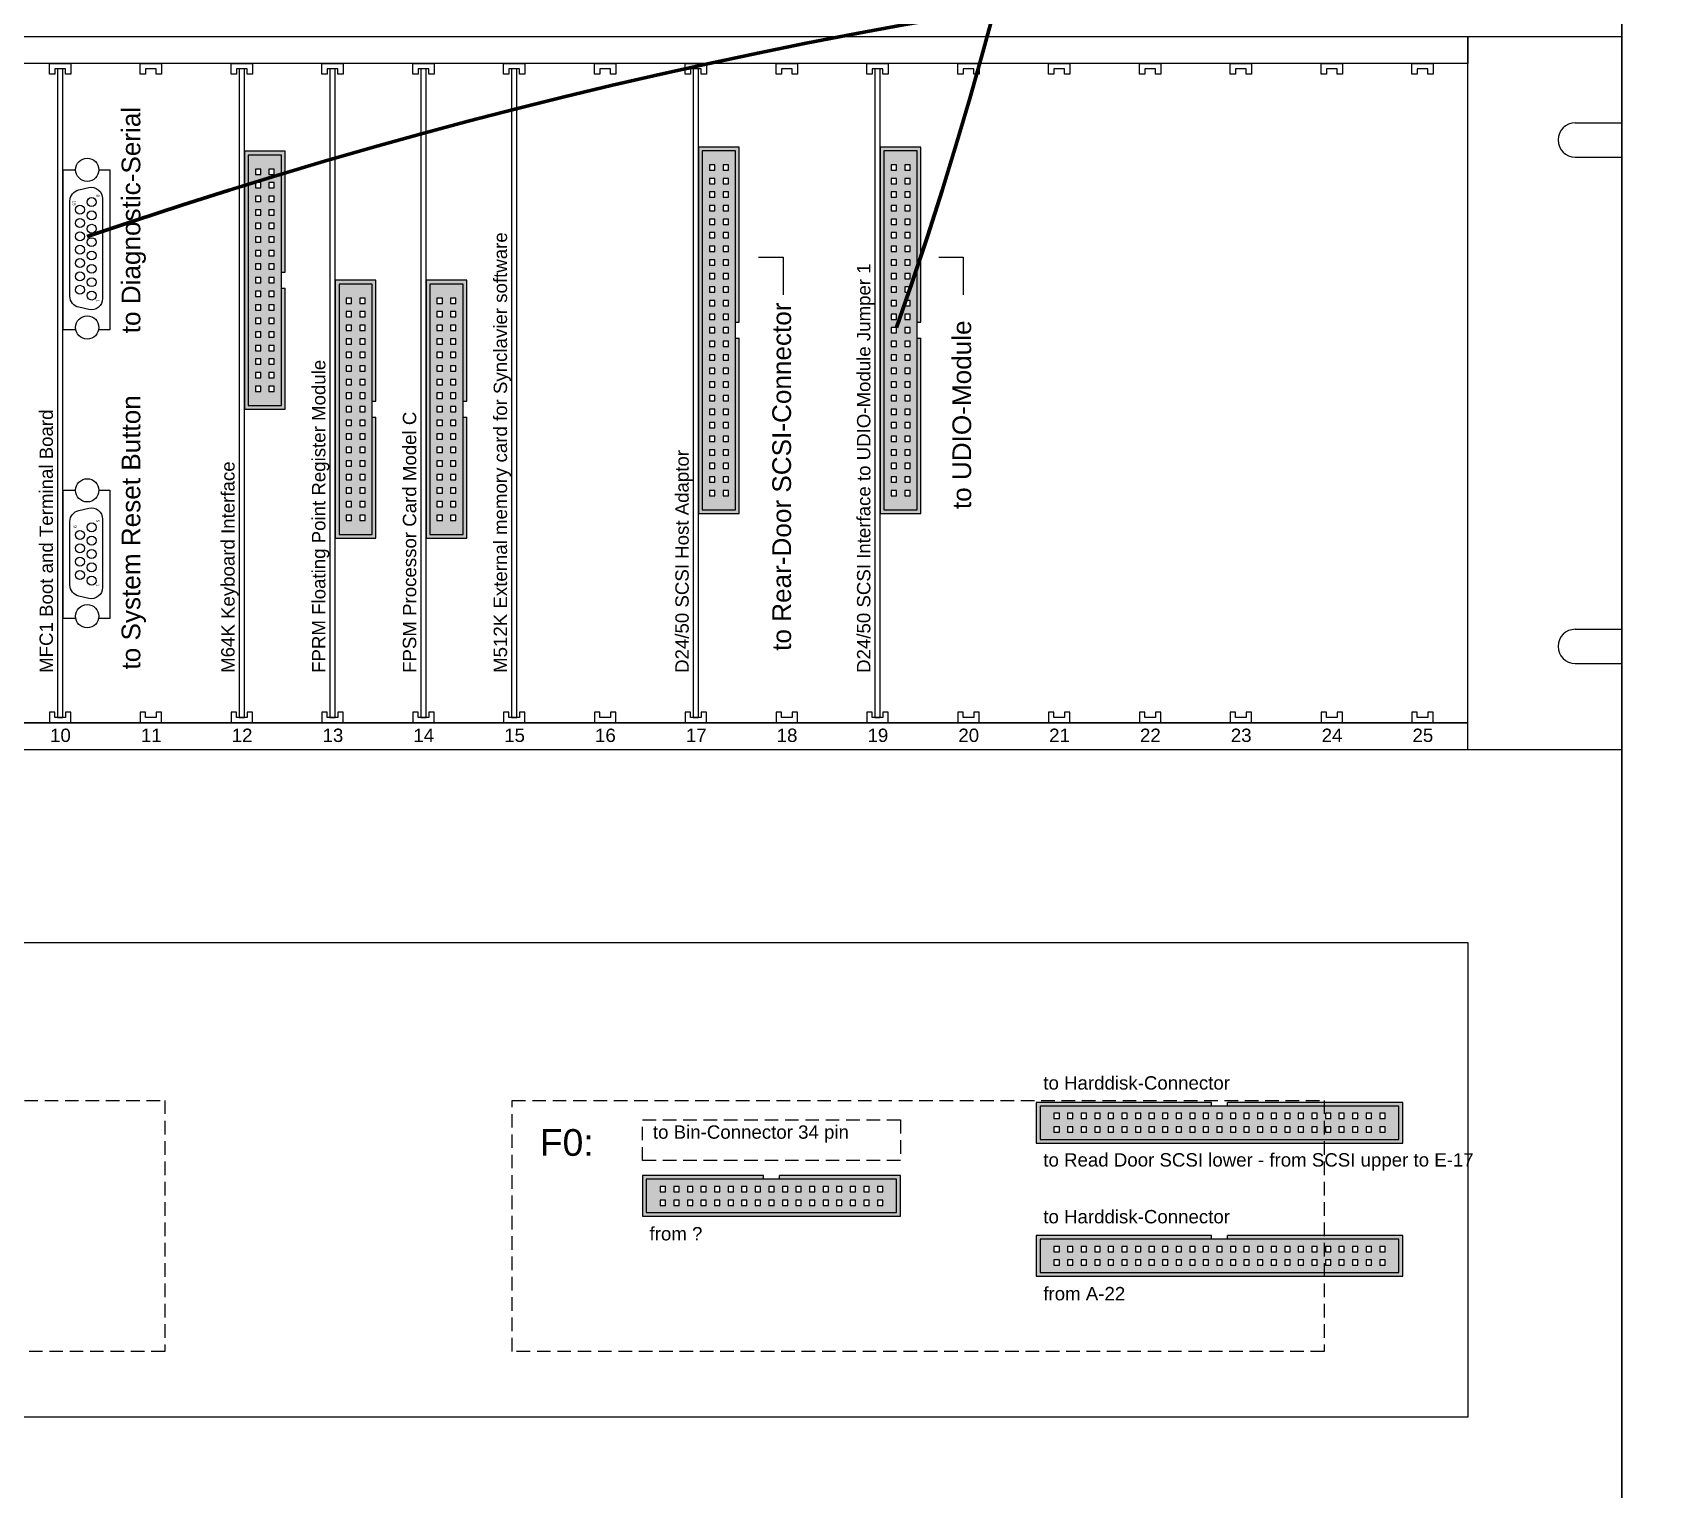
# Model space of a CAD drawing. Header units: millimetres. Extents: x -4275 to 1791, y -353 to 2461.
# Drawn here: x 185.2 to 490.6, y 545.7 to 818.4 of the extents above; entities that cross this region are included whole.
import ezdxf
from ezdxf.enums import TextEntityAlignment as Align

# ---------------------------------------------------------------- set-up
doc = ezdxf.new("R2010")
doc.units = ezdxf.units.MM
doc.header["$LTSCALE"] = 0.4
doc.linetypes.add('VERDECKT', pattern=[9.525, 6.35, -3.175])
doc.layers.add('Connections', color=7, linetype='Continuous', lineweight=70)
doc.styles.get("Standard").update_dxf_attribs({"font": 'ARIALUNI.ttf'})

# ---------------------------------------------------------------- blocks, each defined once
blk = doc.blocks.new('Rack-3HE 25 Slots')
for p, q in [((482.6, 133.4), (0, 133.4)), ((453.8, 0), (453.8, 133.4)), ((453.8, 133.4), (453.8, 128.4)), ((482.6, 117.3), (482.6, 133.4)), ((453.8, 128.4), (28.8, 128.4)), ((473.86, 117.3), (482.6, 117.3)), ((473.86, 110.9), (482.6, 110.9)), ((482.6, 22.5), (482.6, 110.9)), ((473.86, 22.5), (482.6, 22.5)), ((473.86, 16.1), (482.6, 16.1)), ((482.6, 0), (482.6, 16.1)), ((28.8, 5), (453.8, 5)), ((453.8, 5), (28.8, 5)), ((0, 0), (482.6, 0))]:
    blk.add_line(p, q)
for points in [[(188.3, 128.4), (192.3, 128.4), (192.3, 126.4), (191.3, 126.4), (191.3, 127.4), (189.3, 127.4), (189.3, 126.4), (188.3, 126.4)], [(205.3, 128.4), (209.3, 128.4), (209.3, 126.4), (208.3, 126.4), (208.3, 127.4), (206.3, 127.4), (206.3, 126.4), (205.3, 126.4)], [(222.3, 128.4), (226.3, 128.4), (226.3, 126.4), (225.3, 126.4), (225.3, 127.4), (223.3, 127.4), (223.3, 126.4), (222.3, 126.4)], [(239.3, 128.4), (243.3, 128.4), (243.3, 126.4), (242.3, 126.4), (242.3, 127.4), (240.3, 127.4), (240.3, 126.4), (239.3, 126.4)], [(256.3, 128.4), (260.3, 128.4), (260.3, 126.4), (259.3, 126.4), (259.3, 127.4), (257.3, 127.4), (257.3, 126.4), (256.3, 126.4)], [(273.3, 128.4), (277.3, 128.4), (277.3, 126.4), (276.3, 126.4), (276.3, 127.4), (274.3, 127.4), (274.3, 126.4), (273.3, 126.4)], [(290.3, 128.4), (294.3, 128.4), (294.3, 126.4), (293.3, 126.4), (293.3, 127.4), (291.3, 127.4), (291.3, 126.4), (290.3, 126.4)], [(307.3, 128.4), (311.3, 128.4), (311.3, 126.4), (310.3, 126.4), (310.3, 127.4), (308.3, 127.4), (308.3, 126.4), (307.3, 126.4)], [(324.3, 128.4), (328.3, 128.4), (328.3, 126.4), (327.3, 126.4), (327.3, 127.4), (325.3, 127.4), (325.3, 126.4), (324.3, 126.4)], [(341.3, 128.4), (345.3, 128.4), (345.3, 126.4), (344.3, 126.4), (344.3, 127.4), (342.3, 127.4), (342.3, 126.4), (341.3, 126.4)], [(358.3, 128.4), (362.3, 128.4), (362.3, 126.4), (361.3, 126.4), (361.3, 127.4), (359.3, 127.4), (359.3, 126.4), (358.3, 126.4)], [(375.3, 128.4), (379.3, 128.4), (379.3, 126.4), (378.3, 126.4), (378.3, 127.4), (376.3, 127.4), (376.3, 126.4), (375.3, 126.4)], [(392.3, 128.4), (396.3, 128.4), (396.3, 126.4), (395.3, 126.4), (395.3, 127.4), (393.3, 127.4), (393.3, 126.4), (392.3, 126.4)], [(409.3, 128.4), (413.3, 128.4), (413.3, 126.4), (412.3, 126.4), (412.3, 127.4), (410.3, 127.4), (410.3, 126.4), (409.3, 126.4)], [(426.3, 128.4), (430.3, 128.4), (430.3, 126.4), (429.3, 126.4), (429.3, 127.4), (427.3, 127.4), (427.3, 126.4), (426.3, 126.4)], [(443.3, 128.4), (447.3, 128.4), (447.3, 126.4), (446.3, 126.4), (446.3, 127.4), (444.3, 127.4), (444.3, 126.4), (443.3, 126.4)], [(188.3, 5), (192.3, 5), (192.3, 7), (191.3, 7), (191.3, 6), (189.3, 6), (189.3, 7), (188.3, 7)], [(205.3, 5), (209.3, 5), (209.3, 7), (208.3, 7), (208.3, 6), (206.3, 6), (206.3, 7), (205.3, 7)], [(222.3, 5), (226.3, 5), (226.3, 7), (225.3, 7), (225.3, 6), (223.3, 6), (223.3, 7), (222.3, 7)], [(239.3, 5), (243.3, 5), (243.3, 7), (242.3, 7), (242.3, 6), (240.3, 6), (240.3, 7), (239.3, 7)], [(256.3, 5), (260.3, 5), (260.3, 7), (259.3, 7), (259.3, 6), (257.3, 6), (257.3, 7), (256.3, 7)], [(273.3, 5), (277.3, 5), (277.3, 7), (276.3, 7), (276.3, 6), (274.3, 6), (274.3, 7), (273.3, 7)], [(290.3, 5), (294.3, 5), (294.3, 7), (293.3, 7), (293.3, 6), (291.3, 6), (291.3, 7), (290.3, 7)], [(307.3, 5), (311.3, 5), (311.3, 7), (310.3, 7), (310.3, 6), (308.3, 6), (308.3, 7), (307.3, 7)], [(324.3, 5), (328.3, 5), (328.3, 7), (327.3, 7), (327.3, 6), (325.3, 6), (325.3, 7), (324.3, 7)], [(341.3, 5), (345.3, 5), (345.3, 7), (344.3, 7), (344.3, 6), (342.3, 6), (342.3, 7), (341.3, 7)], [(358.3, 5), (362.3, 5), (362.3, 7), (361.3, 7), (361.3, 6), (359.3, 6), (359.3, 7), (358.3, 7)], [(375.3, 5), (379.3, 5), (379.3, 7), (378.3, 7), (378.3, 6), (376.3, 6), (376.3, 7), (375.3, 7)], [(392.3, 5), (396.3, 5), (396.3, 7), (395.3, 7), (395.3, 6), (393.3, 6), (393.3, 7), (392.3, 7)], [(409.3, 5), (413.3, 5), (413.3, 7), (412.3, 7), (412.3, 6), (410.3, 6), (410.3, 7), (409.3, 7)], [(426.3, 5), (430.3, 5), (430.3, 7), (429.3, 7), (429.3, 6), (427.3, 6), (427.3, 7), (426.3, 7)], [(443.3, 5), (447.3, 5), (447.3, 7), (446.3, 7), (446.3, 6), (444.3, 6), (444.3, 7), (443.3, 7)]]:
    blk.add_lwpolyline(points, close=True)
for centre in [(473.86, 114.1), (473.86, 19.3)]:
    blk.add_arc(centre, 3.2, 90, 270)
for s, p in [('10', (190.36, 1.41)), ('11', (207.36, 1.41)), ('12', (224.36, 1.41)), ('13', (241.36, 1.41)), ('14', (258.36, 1.41)), ('15', (275.36, 1.41)), ('16', (292.36, 1.41)), ('17', (309.36, 1.41)), ('18', (326.36, 1.41)), ('19', (343.36, 1.41)), ('20', (360.36, 1.41)), ('21', (377.36, 1.41)), ('22', (394.36, 1.41)), ('23', (411.36, 1.41)), ('24', (428.36, 1.41)), ('25', (445.36, 1.41))]:
    blk.add_text(s, height=2.5).set_placement(p, align=Align.CENTER)
blk = doc.blocks.new('Karte-3HE')
blk.add_lwpolyline([(-0.5, 0), (0.5, 0), (0.5, 121.4), (-0.5, 121.4)], close=True)
blk.add_attdef('CARD', (-1.35, 8.34), '', height=2.5, rotation=90)
blk = doc.blocks.new('Connector-34')
at = {"true_color": 0x7abdff}
h = blk.add_hatch(color=151, dxfattribs=at)
h.dxf.hatch_style = 1
h.paths.add_polyline_path([(0, 48.26), (0, 0), (7.62, 0), (7.62, 22.63), (6.92, 22.63), (6.92, 0.7), (0.7, 0.7), (0.7, 47.56), (6.92, 47.56), (6.92, 25.63), (7.62, 25.63), (7.62, 48.26)])
at = {"true_color": 0x389cff}
h = blk.add_hatch(color=150, dxfattribs=at)
h.dxf.hatch_style = 1
h.paths.add_polyline_path([(0.7, 47.56), (0.7, 0.7), (6.92, 0.7), (6.92, 47.56)])
h.paths.add_polyline_path([(5.58, 44.95), (5.58, 43.95), (4.58, 43.95), (4.58, 44.95)], flags=16)
h.paths.add_polyline_path([(3.04, 44.95), (3.04, 43.95), (2.04, 43.95), (2.04, 44.95)], flags=16)
h.paths.add_polyline_path([(5.58, 42.41), (5.58, 41.41), (4.58, 41.41), (4.58, 42.41)], flags=16)
h.paths.add_polyline_path([(3.04, 42.41), (3.04, 41.41), (2.04, 41.41), (2.04, 42.41)], flags=16)
h.paths.add_polyline_path([(5.58, 39.87), (5.58, 38.87), (4.58, 38.87), (4.58, 39.87)], flags=16)
h.paths.add_polyline_path([(3.04, 39.87), (3.04, 38.87), (2.04, 38.87), (2.04, 39.87)], flags=16)
h.paths.add_polyline_path([(5.58, 37.33), (5.58, 36.33), (4.58, 36.33), (4.58, 37.33)], flags=16)
h.paths.add_polyline_path([(3.04, 37.33), (3.04, 36.33), (2.04, 36.33), (2.04, 37.33)], flags=16)
h.paths.add_polyline_path([(5.58, 34.79), (5.58, 33.79), (4.58, 33.79), (4.58, 34.79)], flags=16)
h.paths.add_polyline_path([(3.04, 34.79), (3.04, 33.79), (2.04, 33.79), (2.04, 34.79)], flags=16)
h.paths.add_polyline_path([(5.58, 32.25), (5.58, 31.25), (4.58, 31.25), (4.58, 32.25)], flags=16)
h.paths.add_polyline_path([(3.04, 32.25), (3.04, 31.25), (2.04, 31.25), (2.04, 32.25)], flags=16)
h.paths.add_polyline_path([(5.58, 29.71), (5.58, 28.71), (4.58, 28.71), (4.58, 29.71)], flags=16)
h.paths.add_polyline_path([(3.04, 29.71), (3.04, 28.71), (2.04, 28.71), (2.04, 29.71)], flags=16)
h.paths.add_polyline_path([(5.58, 27.17), (5.58, 26.17), (4.58, 26.17), (4.58, 27.17)], flags=16)
h.paths.add_polyline_path([(3.04, 27.17), (3.04, 26.17), (2.04, 26.17), (2.04, 27.17)], flags=16)
h.paths.add_polyline_path([(5.58, 24.63), (5.58, 23.63), (4.58, 23.63), (4.58, 24.63)], flags=16)
h.paths.add_polyline_path([(3.04, 24.63), (3.04, 23.63), (2.04, 23.63), (2.04, 24.63)], flags=16)
h.paths.add_polyline_path([(5.58, 22.09), (5.58, 21.09), (4.58, 21.09), (4.58, 22.09)], flags=16)
h.paths.add_polyline_path([(3.04, 22.09), (3.04, 21.09), (2.04, 21.09), (2.04, 22.09)], flags=16)
h.paths.add_polyline_path([(5.58, 19.55), (5.58, 18.55), (4.58, 18.55), (4.58, 19.55)], flags=16)
h.paths.add_polyline_path([(3.04, 19.55), (3.04, 18.55), (2.04, 18.55), (2.04, 19.55)], flags=16)
h.paths.add_polyline_path([(5.58, 17.01), (5.58, 16.01), (4.58, 16.01), (4.58, 17.01)], flags=16)
h.paths.add_polyline_path([(3.04, 17.01), (3.04, 16.01), (2.04, 16.01), (2.04, 17.01)], flags=16)
h.paths.add_polyline_path([(5.58, 14.47), (5.58, 13.47), (4.58, 13.47), (4.58, 14.47)], flags=16)
h.paths.add_polyline_path([(3.04, 14.47), (3.04, 13.47), (2.04, 13.47), (2.04, 14.47)], flags=16)
h.paths.add_polyline_path([(5.58, 11.93), (5.58, 10.93), (4.58, 10.93), (4.58, 11.93)], flags=16)
h.paths.add_polyline_path([(3.04, 11.93), (3.04, 10.93), (2.04, 10.93), (2.04, 11.93)], flags=16)
h.paths.add_polyline_path([(5.58, 9.39), (5.58, 8.39), (4.58, 8.39), (4.58, 9.39)], flags=16)
h.paths.add_polyline_path([(3.04, 9.39), (3.04, 8.39), (2.04, 8.39), (2.04, 9.39)], flags=16)
h.paths.add_polyline_path([(5.58, 6.85), (5.58, 5.85), (4.58, 5.85), (4.58, 6.85)], flags=16)
h.paths.add_polyline_path([(3.04, 6.85), (3.04, 5.85), (2.04, 5.85), (2.04, 6.85)], flags=16)
h.paths.add_polyline_path([(5.58, 4.31), (5.58, 3.31), (4.58, 3.31), (4.58, 4.31)], flags=16)
h.paths.add_polyline_path([(3.04, 4.31), (3.04, 3.31), (2.04, 3.31), (2.04, 4.31)], flags=16)
for p, q in [((6.92, 25.63), (7.62, 25.63)), ((6.92, 22.63), (7.62, 22.63))]:
    blk.add_line(p, q)
blk.add_lwpolyline([(7.62, 25.63), (7.62, 48.26), (0, 48.26), (0, 0), (7.62, 0), (7.62, 22.63)])
for points in [[(6.92, 47.56), (0.7, 47.56), (0.7, 0.7), (6.92, 0.7)], [(2.04, 43.95), (3.04, 43.95), (3.04, 44.95), (2.04, 44.95)], [(4.58, 43.95), (5.58, 43.95), (5.58, 44.95), (4.58, 44.95)], [(2.04, 41.41), (3.04, 41.41), (3.04, 42.41), (2.04, 42.41)], [(2.04, 38.87), (3.04, 38.87), (3.04, 39.87), (2.04, 39.87)], [(4.58, 41.41), (5.58, 41.41), (5.58, 42.41), (4.58, 42.41)], [(4.58, 38.87), (5.58, 38.87), (5.58, 39.87), (4.58, 39.87)], [(2.04, 36.33), (3.04, 36.33), (3.04, 37.33), (2.04, 37.33)], [(4.58, 36.33), (5.58, 36.33), (5.58, 37.33), (4.58, 37.33)], [(2.04, 33.79), (3.04, 33.79), (3.04, 34.79), (2.04, 34.79)], [(4.58, 33.79), (5.58, 33.79), (5.58, 34.79), (4.58, 34.79)], [(2.04, 31.25), (3.04, 31.25), (3.04, 32.25), (2.04, 32.25)], [(4.58, 31.25), (5.58, 31.25), (5.58, 32.25), (4.58, 32.25)], [(2.04, 28.71), (3.04, 28.71), (3.04, 29.71), (2.04, 29.71)], [(4.58, 28.71), (5.58, 28.71), (5.58, 29.71), (4.58, 29.71)], [(2.04, 26.17), (3.04, 26.17), (3.04, 27.17), (2.04, 27.17)], [(2.04, 23.63), (3.04, 23.63), (3.04, 24.63), (2.04, 24.63)], [(4.58, 26.17), (5.58, 26.17), (5.58, 27.17), (4.58, 27.17)], [(4.58, 23.63), (5.58, 23.63), (5.58, 24.63), (4.58, 24.63)], [(2.04, 21.09), (3.04, 21.09), (3.04, 22.09), (2.04, 22.09)], [(4.58, 21.09), (5.58, 21.09), (5.58, 22.09), (4.58, 22.09)], [(2.04, 18.55), (3.04, 18.55), (3.04, 19.55), (2.04, 19.55)], [(4.58, 18.55), (5.58, 18.55), (5.58, 19.55), (4.58, 19.55)], [(2.04, 16.01), (3.04, 16.01), (3.04, 17.01), (2.04, 17.01)], [(4.58, 16.01), (5.58, 16.01), (5.58, 17.01), (4.58, 17.01)], [(2.04, 13.47), (3.04, 13.47), (3.04, 14.47), (2.04, 14.47)], [(4.58, 13.47), (5.58, 13.47), (5.58, 14.47), (4.58, 14.47)], [(2.04, 10.93), (3.04, 10.93), (3.04, 11.93), (2.04, 11.93)], [(2.04, 8.39), (3.04, 8.39), (3.04, 9.39), (2.04, 9.39)], [(4.58, 10.93), (5.58, 10.93), (5.58, 11.93), (4.58, 11.93)], [(4.58, 8.39), (5.58, 8.39), (5.58, 9.39), (4.58, 9.39)], [(2.04, 5.85), (3.04, 5.85), (3.04, 6.85), (2.04, 6.85)], [(4.58, 5.85), (5.58, 5.85), (5.58, 6.85), (4.58, 6.85)], [(2.04, 3.31), (3.04, 3.31), (3.04, 4.31), (2.04, 4.31)], [(4.58, 3.31), (5.58, 3.31), (5.58, 4.31), (4.58, 4.31)]]:
    blk.add_lwpolyline(points, close=True)
blk = doc.blocks.new('Connector-50')
at = {"true_color": 0x7abdff}
h = blk.add_hatch(color=151, dxfattribs=at)
h.dxf.hatch_style = 1
h.paths.add_polyline_path([(6.92, 67.88), (6.92, 35.79), (7.62, 35.79), (7.62, 68.58), (0, 68.58), (0, 0), (7.62, 0), (7.62, 32.79), (6.92, 32.79), (6.92, 0.7), (0.7, 0.7), (0.7, 67.88)])
at = {"true_color": 0x389cff}
h = blk.add_hatch(color=150, dxfattribs=at)
h.dxf.hatch_style = 1
h.paths.add_polyline_path([(0.7, 67.88), (0.7, 0.7), (6.92, 0.7), (6.92, 67.88)])
h.paths.add_polyline_path([(5.58, 65.27), (5.58, 64.27), (4.58, 64.27), (4.58, 65.27)], flags=16)
h.paths.add_polyline_path([(3.04, 65.27), (3.04, 64.27), (2.04, 64.27), (2.04, 65.27)], flags=16)
h.paths.add_polyline_path([(5.58, 62.73), (5.58, 61.73), (4.58, 61.73), (4.58, 62.73)], flags=16)
h.paths.add_polyline_path([(3.04, 62.73), (3.04, 61.73), (2.04, 61.73), (2.04, 62.73)], flags=16)
h.paths.add_polyline_path([(5.58, 60.19), (5.58, 59.19), (4.58, 59.19), (4.58, 60.19)], flags=16)
h.paths.add_polyline_path([(3.04, 60.19), (3.04, 59.19), (2.04, 59.19), (2.04, 60.19)], flags=16)
h.paths.add_polyline_path([(5.58, 57.65), (5.58, 56.65), (4.58, 56.65), (4.58, 57.65)], flags=16)
h.paths.add_polyline_path([(3.04, 57.65), (3.04, 56.65), (2.04, 56.65), (2.04, 57.65)], flags=16)
h.paths.add_polyline_path([(5.58, 55.11), (5.58, 54.11), (4.58, 54.11), (4.58, 55.11)], flags=16)
h.paths.add_polyline_path([(3.04, 55.11), (3.04, 54.11), (2.04, 54.11), (2.04, 55.11)], flags=16)
h.paths.add_polyline_path([(5.58, 52.57), (5.58, 51.57), (4.58, 51.57), (4.58, 52.57)], flags=16)
h.paths.add_polyline_path([(3.04, 52.57), (3.04, 51.57), (2.04, 51.57), (2.04, 52.57)], flags=16)
h.paths.add_polyline_path([(5.58, 50.03), (5.58, 49.03), (4.58, 49.03), (4.58, 50.03)], flags=16)
h.paths.add_polyline_path([(3.04, 50.03), (3.04, 49.03), (2.04, 49.03), (2.04, 50.03)], flags=16)
h.paths.add_polyline_path([(5.58, 47.49), (5.58, 46.49), (4.58, 46.49), (4.58, 47.49)], flags=16)
h.paths.add_polyline_path([(3.04, 47.49), (3.04, 46.49), (2.04, 46.49), (2.04, 47.49)], flags=16)
h.paths.add_polyline_path([(5.58, 44.95), (5.58, 43.95), (4.58, 43.95), (4.58, 44.95)], flags=16)
h.paths.add_polyline_path([(3.04, 44.95), (3.04, 43.95), (2.04, 43.95), (2.04, 44.95)], flags=16)
h.paths.add_polyline_path([(5.58, 42.41), (5.58, 41.41), (4.58, 41.41), (4.58, 42.41)], flags=16)
h.paths.add_polyline_path([(3.04, 42.41), (3.04, 41.41), (2.04, 41.41), (2.04, 42.41)], flags=16)
h.paths.add_polyline_path([(5.58, 39.87), (5.58, 38.87), (4.58, 38.87), (4.58, 39.87)], flags=16)
h.paths.add_polyline_path([(3.04, 39.87), (3.04, 38.87), (2.04, 38.87), (2.04, 39.87)], flags=16)
h.paths.add_polyline_path([(5.58, 37.33), (5.58, 36.33), (4.58, 36.33), (4.58, 37.33)], flags=16)
h.paths.add_polyline_path([(3.04, 37.33), (3.04, 36.33), (2.04, 36.33), (2.04, 37.33)], flags=16)
h.paths.add_polyline_path([(5.58, 34.79), (5.58, 33.79), (4.58, 33.79), (4.58, 34.79)], flags=16)
h.paths.add_polyline_path([(3.04, 34.79), (3.04, 33.79), (2.04, 33.79), (2.04, 34.79)], flags=16)
h.paths.add_polyline_path([(5.58, 32.25), (5.58, 31.25), (4.58, 31.25), (4.58, 32.25)], flags=16)
h.paths.add_polyline_path([(3.04, 32.25), (3.04, 31.25), (2.04, 31.25), (2.04, 32.25)], flags=16)
h.paths.add_polyline_path([(5.58, 29.71), (5.58, 28.71), (4.58, 28.71), (4.58, 29.71)], flags=16)
h.paths.add_polyline_path([(3.04, 29.71), (3.04, 28.71), (2.04, 28.71), (2.04, 29.71)], flags=16)
h.paths.add_polyline_path([(5.58, 27.17), (5.58, 26.17), (4.58, 26.17), (4.58, 27.17)], flags=16)
h.paths.add_polyline_path([(3.04, 27.17), (3.04, 26.17), (2.04, 26.17), (2.04, 27.17)], flags=16)
h.paths.add_polyline_path([(5.58, 24.63), (5.58, 23.63), (4.58, 23.63), (4.58, 24.63)], flags=16)
h.paths.add_polyline_path([(3.04, 24.63), (3.04, 23.63), (2.04, 23.63), (2.04, 24.63)], flags=16)
h.paths.add_polyline_path([(5.58, 22.09), (5.58, 21.09), (4.58, 21.09), (4.58, 22.09)], flags=16)
h.paths.add_polyline_path([(3.04, 22.09), (3.04, 21.09), (2.04, 21.09), (2.04, 22.09)], flags=16)
h.paths.add_polyline_path([(5.58, 19.55), (5.58, 18.55), (4.58, 18.55), (4.58, 19.55)], flags=16)
h.paths.add_polyline_path([(3.04, 19.55), (3.04, 18.55), (2.04, 18.55), (2.04, 19.55)], flags=16)
h.paths.add_polyline_path([(5.58, 17.01), (5.58, 16.01), (4.58, 16.01), (4.58, 17.01)], flags=16)
h.paths.add_polyline_path([(3.04, 17.01), (3.04, 16.01), (2.04, 16.01), (2.04, 17.01)], flags=16)
h.paths.add_polyline_path([(5.58, 14.47), (5.58, 13.47), (4.58, 13.47), (4.58, 14.47)], flags=16)
h.paths.add_polyline_path([(3.04, 14.47), (3.04, 13.47), (2.04, 13.47), (2.04, 14.47)], flags=16)
h.paths.add_polyline_path([(5.58, 11.93), (5.58, 10.93), (4.58, 10.93), (4.58, 11.93)], flags=16)
h.paths.add_polyline_path([(3.04, 11.93), (3.04, 10.93), (2.04, 10.93), (2.04, 11.93)], flags=16)
h.paths.add_polyline_path([(5.58, 9.39), (5.58, 8.39), (4.58, 8.39), (4.58, 9.39)], flags=16)
h.paths.add_polyline_path([(3.04, 9.39), (3.04, 8.39), (2.04, 8.39), (2.04, 9.39)], flags=16)
h.paths.add_polyline_path([(5.58, 6.85), (5.58, 5.85), (4.58, 5.85), (4.58, 6.85)], flags=16)
h.paths.add_polyline_path([(3.04, 6.85), (3.04, 5.85), (2.04, 5.85), (2.04, 6.85)], flags=16)
h.paths.add_polyline_path([(5.58, 4.31), (5.58, 3.31), (4.58, 3.31), (4.58, 4.31)], flags=16)
h.paths.add_polyline_path([(3.04, 4.31), (3.04, 3.31), (2.04, 3.31), (2.04, 4.31)], flags=16)
for p, q in [((6.92, 35.79), (7.62, 35.79)), ((6.92, 32.79), (7.62, 32.79))]:
    blk.add_line(p, q)
blk.add_lwpolyline([(7.62, 35.79), (7.62, 68.58), (0, 68.58), (0, 0), (7.62, 0), (7.62, 32.79)])
for points in [[(6.92, 67.88), (0.7, 67.88), (0.7, 0.7), (6.92, 0.7)], [(2.04, 64.27), (3.04, 64.27), (3.04, 65.27), (2.04, 65.27)], [(4.58, 64.27), (5.58, 64.27), (5.58, 65.27), (4.58, 65.27)], [(2.04, 61.73), (3.04, 61.73), (3.04, 62.73), (2.04, 62.73)], [(4.58, 61.73), (5.58, 61.73), (5.58, 62.73), (4.58, 62.73)], [(2.04, 59.19), (3.04, 59.19), (3.04, 60.19), (2.04, 60.19)], [(4.58, 59.19), (5.58, 59.19), (5.58, 60.19), (4.58, 60.19)], [(2.04, 56.65), (3.04, 56.65), (3.04, 57.65), (2.04, 57.65)], [(2.04, 54.11), (3.04, 54.11), (3.04, 55.11), (2.04, 55.11)], [(4.58, 56.65), (5.58, 56.65), (5.58, 57.65), (4.58, 57.65)], [(4.58, 54.11), (5.58, 54.11), (5.58, 55.11), (4.58, 55.11)], [(2.04, 51.57), (3.04, 51.57), (3.04, 52.57), (2.04, 52.57)], [(4.58, 51.57), (5.58, 51.57), (5.58, 52.57), (4.58, 52.57)], [(2.04, 49.03), (3.04, 49.03), (3.04, 50.03), (2.04, 50.03)], [(4.58, 49.03), (5.58, 49.03), (5.58, 50.03), (4.58, 50.03)], [(2.04, 46.49), (3.04, 46.49), (3.04, 47.49), (2.04, 47.49)], [(4.58, 46.49), (5.58, 46.49), (5.58, 47.49), (4.58, 47.49)], [(2.04, 43.95), (3.04, 43.95), (3.04, 44.95), (2.04, 44.95)], [(4.58, 43.95), (5.58, 43.95), (5.58, 44.95), (4.58, 44.95)], [(2.04, 41.41), (3.04, 41.41), (3.04, 42.41), (2.04, 42.41)], [(2.04, 38.87), (3.04, 38.87), (3.04, 39.87), (2.04, 39.87)], [(4.58, 41.41), (5.58, 41.41), (5.58, 42.41), (4.58, 42.41)], [(4.58, 38.87), (5.58, 38.87), (5.58, 39.87), (4.58, 39.87)], [(2.04, 36.33), (3.04, 36.33), (3.04, 37.33), (2.04, 37.33)], [(4.58, 36.33), (5.58, 36.33), (5.58, 37.33), (4.58, 37.33)], [(2.04, 33.79), (3.04, 33.79), (3.04, 34.79), (2.04, 34.79)], [(4.58, 33.79), (5.58, 33.79), (5.58, 34.79), (4.58, 34.79)], [(2.04, 31.25), (3.04, 31.25), (3.04, 32.25), (2.04, 32.25)], [(4.58, 31.25), (5.58, 31.25), (5.58, 32.25), (4.58, 32.25)], [(2.04, 28.71), (3.04, 28.71), (3.04, 29.71), (2.04, 29.71)], [(4.58, 28.71), (5.58, 28.71), (5.58, 29.71), (4.58, 29.71)], [(2.04, 26.17), (3.04, 26.17), (3.04, 27.17), (2.04, 27.17)], [(2.04, 23.63), (3.04, 23.63), (3.04, 24.63), (2.04, 24.63)], [(4.58, 26.17), (5.58, 26.17), (5.58, 27.17), (4.58, 27.17)], [(4.58, 23.63), (5.58, 23.63), (5.58, 24.63), (4.58, 24.63)], [(2.04, 21.09), (3.04, 21.09), (3.04, 22.09), (2.04, 22.09)], [(4.58, 21.09), (5.58, 21.09), (5.58, 22.09), (4.58, 22.09)], [(2.04, 18.55), (3.04, 18.55), (3.04, 19.55), (2.04, 19.55)], [(4.58, 18.55), (5.58, 18.55), (5.58, 19.55), (4.58, 19.55)], [(2.04, 16.01), (3.04, 16.01), (3.04, 17.01), (2.04, 17.01)], [(4.58, 16.01), (5.58, 16.01), (5.58, 17.01), (4.58, 17.01)], [(2.04, 13.47), (3.04, 13.47), (3.04, 14.47), (2.04, 14.47)], [(4.58, 13.47), (5.58, 13.47), (5.58, 14.47), (4.58, 14.47)], [(2.04, 10.93), (3.04, 10.93), (3.04, 11.93), (2.04, 11.93)], [(2.04, 8.39), (3.04, 8.39), (3.04, 9.39), (2.04, 9.39)], [(4.58, 10.93), (5.58, 10.93), (5.58, 11.93), (4.58, 11.93)], [(4.58, 8.39), (5.58, 8.39), (5.58, 9.39), (4.58, 9.39)], [(2.04, 5.85), (3.04, 5.85), (3.04, 6.85), (2.04, 6.85)], [(4.58, 5.85), (5.58, 5.85), (5.58, 6.85), (4.58, 6.85)], [(2.04, 3.31), (3.04, 3.31), (3.04, 4.31), (2.04, 4.31)], [(4.58, 3.31), (5.58, 3.31), (5.58, 4.31), (4.58, 4.31)]]:
    blk.add_lwpolyline(points, close=True)
blk = doc.blocks.new('RS422')
for points in [[(0, 9.54), (0, 12.46), (34.32, 12.46), (34.32, 9.47)], [(34.32, 3.39), (34.32, 0), (0, 0), (0, 3.32)]]:
    blk.add_lwpolyline(points)
blk.add_lwpolyline([(7.69, 10.51), (25.99, 10.51, -0.482196), (28.91, 6.83), (28.29, 4.15, -0.34935), (25.37, 1.83), (8.31, 1.83, -0.34935), (5.39, 4.15), (4.77, 6.83, -0.482196)], format="xyb", close=True)
for centre in [(0, 6.43), (33.68, 6.43)]:
    blk.add_circle(centre, 3.11)

msp = doc.modelspace()

# ---------------------------------------------------------------- linework, layer by layer
for points in [[(0, 1399.18), (0, -30.82), (482.6, -30.82), (482.6, 1399.18)], [(0, 1399.18), (482.6, 1399.18), (482.6, -30.82), (0, -30.82)], [(28.8, 648.08), (453.8, 648.08), (453.8, 559.18), (28.8, 559.18)]]:
    msp.add_lwpolyline(points, close=True)
for points in [[(193.25, 762.74), (190.87, 762.74), (190.87, 792.71), (193.2, 792.71)], [(197.55, 792.71), (199.6, 792.71), (199.6, 762.74), (197.51, 762.74)], [(321.03, 776.35), (325.62, 776.35), (325.62, 769.28)], [(354.74, 776.35), (359.33, 776.35), (359.33, 769.28)]]:
    msp.add_lwpolyline(points)
msp.add_lwpolyline([(198.23, 787.32), (198.23, 768.58, -0.482196), (195.66, 766.53), (193.78, 766.96, -0.34935), (192.15, 769.01), (192.15, 786.89, -0.34935), (193.78, 788.93), (195.66, 789.37, -0.482196)], format="xyb", close=True)
at = {"linetype": 'VERDECKT'}
for points in [[(209.88, 571.49), (57.88, 571.49), (57.88, 618.49), (209.88, 618.49)], [(426.88, 571.49), (274.88, 571.49), (274.88, 618.49), (426.88, 618.49)], [(299.31, 614.84), (347.57, 614.84), (347.57, 607.22), (299.31, 607.22)]]:
    msp.add_lwpolyline(points, close=True, dxfattribs=at)
for centre in [(195.38, 792.71), (195.38, 763.19)]:
    msp.add_circle(centre, 2.18)
at = {"color": 7}
for centre in [(194.01, 785.24), (196.21, 786.66), (196.21, 784.16), (194.01, 782.74), (196.21, 781.66), (194.01, 780.24), (196.21, 779.16), (194.01, 777.74), (194.01, 775.24), (196.21, 776.66), (194.01, 772.74), (196.21, 774.16), (194.01, 770.24), (196.21, 771.66), (196.21, 769.16), (194.01, 724.35), (196.21, 725.78), (196.21, 723.28), (194.01, 721.85), (196.21, 720.78), (194.01, 719.35), (196.21, 718.28), (194.01, 716.85), (196.21, 715.78)]:
    msp.add_circle(centre, 0.834, dxfattribs=at)
at = {"layer": 'Connections'}
for centre, radius, start, end in [((-402.07, 1026.67), 793.92, 340.61469, 21.88951), ((371.03, 506.26), 478.45, 19.8388, 80.3317), ((530.82, -198.89), 1034.96, 76.05246, 108.9136)]:
    msp.add_arc(centre, radius, start, end, dxfattribs=at)

# ---------------------------------------------------------------- block references
for name, p in [('Rack-3HE 25 Slots', (0, 684.18)), ('Connector-34', (224.8, 747.9)), ('Connector-50', (309.8, 728.37)), ('Connector-50', (343.8, 728.37)), ('Connector-34', (241.8, 723.75)), ('Connector-34', (258.8, 723.75))]:
    msp.add_blockref(name, p)
for p, values in [((190.3, 690.18), {'CARD': 'MFC1 Boot and Terminal Board'}), ((224.3, 690.18), {'CARD': 'M64K Keyboard Interface'}), ((241.3, 690.18), {'CARD': 'FPRM Floating Point Register Module'}), ((258.3, 690.18), {'CARD': 'FPSM Processor Card Model C'}), ((275.3, 690.18), {'CARD': 'M512K External memory card for Synclavier software'}), ((309.3, 690.18), {'CARD': 'D24/50 SCSI Host Adaptor'}), ((343.3, 690.18), {'CARD': 'D24/50 SCSI Interface to UDIO-Module Jumper 1'})]:
    msp.add_blockref('Karte-3HE', p).add_auto_attribs(values)
at = {"xscale": 0.7, "yscale": 0.7, "zscale": 0.7, "rotation": 270}
msp.add_blockref('RS422', (190.87, 732.7), dxfattribs=at)
at = {"rotation": 90}
for name, p in [('Connector-50', (441.59, 610.5)), ('Connector-34', (347.57, 596.8)), ('Connector-50', (441.59, 585.58))]:
    msp.add_blockref(name, p, dxfattribs=at)

# ---------------------------------------------------------------- texts
for s, p in [('to Diagnostic-Serial', (205.31, 762.1)), ('to Rear-Door SCSI-Connector', (327.1, 702.65)), ('to UDIO-Module', (360.81, 729.18)), ('to System Reset Button', (205.31, 699.15))]:
    msp.add_text(s, height=3.5, rotation=90).set_placement(p)
at = {"color": 7}
for s, p in [('8', (197.06, 788.07)), ('15', (192.63, 786.93)), ('1', (197.07, 768.42)), ('5', (197.07, 727.22)), ('9', (192.81, 726.15)), ('1', (197.07, 715.17))]:
    msp.add_text(s, height=0.599, rotation=270, dxfattribs=at).set_placement(p)
for s, height, p in [('to Harddisk-Connector', 2.5, (374.32, 620.52)), ('to Bin-Connector 34 pin', 2.5, (301.25, 611.32)), ('F0:', 5, (280.08, 608.12)), ('to Read Door SCSI lower - from SCSI upper to E-17', 2.5, (374.32, 606.11)), ('to Harddisk-Connector', 2.5, (374.32, 595.48)), ('from ?', 2.5, (300.62, 592.29)), ('from A-22', 2.5, (374.32, 581.07))]:
    msp.add_text(s, height=height).set_placement(p)

doc.saveas('drawing.dxf')
